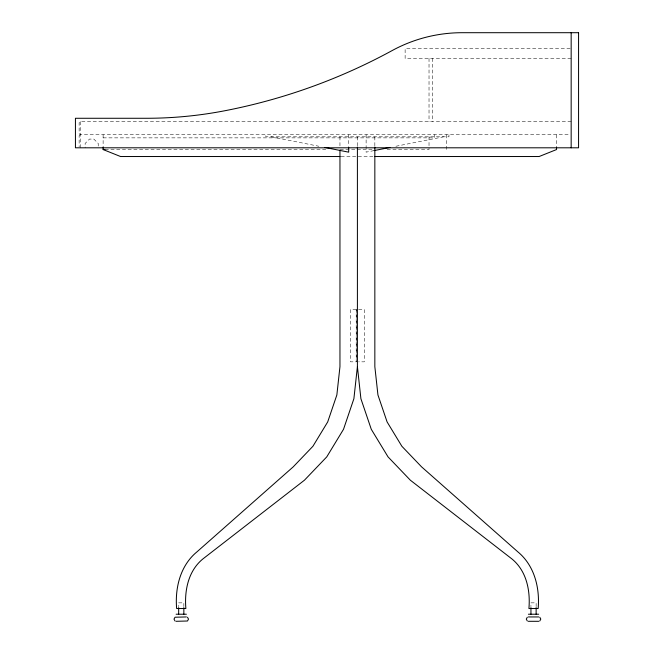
<?xml version="1.0" encoding="UTF-8"?>
<svg xmlns="http://www.w3.org/2000/svg" width="654" height="654" viewBox="0 0 654 654"><rect width="100%" height="100%" fill="white"/><g stroke="black" fill="none" stroke-linecap="round" stroke-linejoin="round"><path stroke-width="0.49" stroke-dasharray="3.27 2.45" d="M571.163 121.644L80.221 121.644L79.134 122.731L79.134 133.637L80.221 134.724L570.141 134.724M80.221 134.724L79.134 135.811L79.134 146.717M374.063 150.592L366.117 152.161L366.117 134.724M395.907 146.259L443.576 136.817M570.141 48.658L405.128 48.658L405.128 58.427L571.163 58.427M103.119 137.863L434.485 137.863L434.485 134.724M105.163 149.545L326.861 149.545M340.145 149.545L373.859 149.545M387.135 149.545L429.024 149.545L429.024 134.724M341.069 156.527L373.736 156.527M358.596 309.522L364.27 309.522L364.27 361.842L358.596 361.842M271.222 136.817L318.89 146.259M556.562 134.724L556.562 147.575M536.133 606.642L536.133 602.849L530.95 602.849L530.95 606.642M448.963 134.724L448.963 136.817L265.843 136.817L265.843 134.724M446.461 134.724L446.461 149.545M432.457 58.427L432.457 121.644M429.024 58.427L429.024 121.644M374.84 136.817L374.84 146.014M357.403 136.817L357.403 146.014M356.356 309.522L356.356 361.842M348.68 134.724L348.68 146.406M339.957 136.817L339.957 146.014M183.848 606.642L183.848 602.849L178.665 602.849L178.665 606.642M103.119 134.724L103.119 147.6M98.214 146.063L98.214 143.447L93.857 139.081L89.492 139.081L85.134 143.447L85.134 147.804M80.221 121.644L80.221 147.804M356.201 309.522L350.528 309.522L350.528 361.842L356.201 361.842L356.201 309.522"/><path stroke-width="0.98" d="M357.403 147.027L357.403 366.641L353.888 398.727L343.513 429.294L326.763 456.884L304.445 480.2L202.912 558.917C188.246 570.868 184.33 590.529 185.875 608.531L176.637 608.531C174.888 587.783 180.308 565.538 196.977 551.837L293.237 466.842L312.931 446.265L327.703 421.92L336.859 394.951L339.957 366.641L339.957 150.093M527.32 617.229L526.29 619.117L527.32 621.006M539.763 621.006L540.801 619.117L539.763 617.229M374.063 150.592L389.947 147.444M103.119 147.575L103.119 149.545L105.163 149.545M340.055 156.527L120.565 156.527L103.119 149.545M374.758 156.527L539.125 156.527L556.562 149.545L556.562 147.575M176.114 614.22L186.398 614.22M528.399 614.22L538.683 614.22M186.398 616.943L175.035 617.229L173.997 619.117L175.035 621.006M528.399 616.943L538.683 616.943M176.073 621.3L187.477 621.006L188.516 619.117L187.477 617.229M528.358 621.3L538.724 621.3M324.85 147.444L348.68 152.161L348.68 147.371M357.403 366.641L360.91 398.727L371.284 429.294L388.035 456.884L410.352 480.2L511.886 558.917C526.552 570.868 530.468 590.529 528.923 608.531L538.168 608.531C539.91 587.783 534.49 565.538 517.821 551.837L421.56 466.842L401.867 446.265L387.094 421.92L377.938 394.951L374.84 366.641L374.84 147.027M571.163 32.7L571.163 147.804M536.133 607.582L536.133 614.22M530.95 607.582L530.95 614.22M183.848 607.582L183.848 614.22M178.665 607.582L178.665 614.22M578.569 32.7L462.157 32.7A146.112 146.112 0 0 0 392.204 50.538A580.155 580.155 0 0 1 225.123 110.69A413.066 413.066 0 0 1 146.324 118.276L75.431 118.276L75.431 147.804L578.569 147.804L578.569 32.7"/></g></svg>
